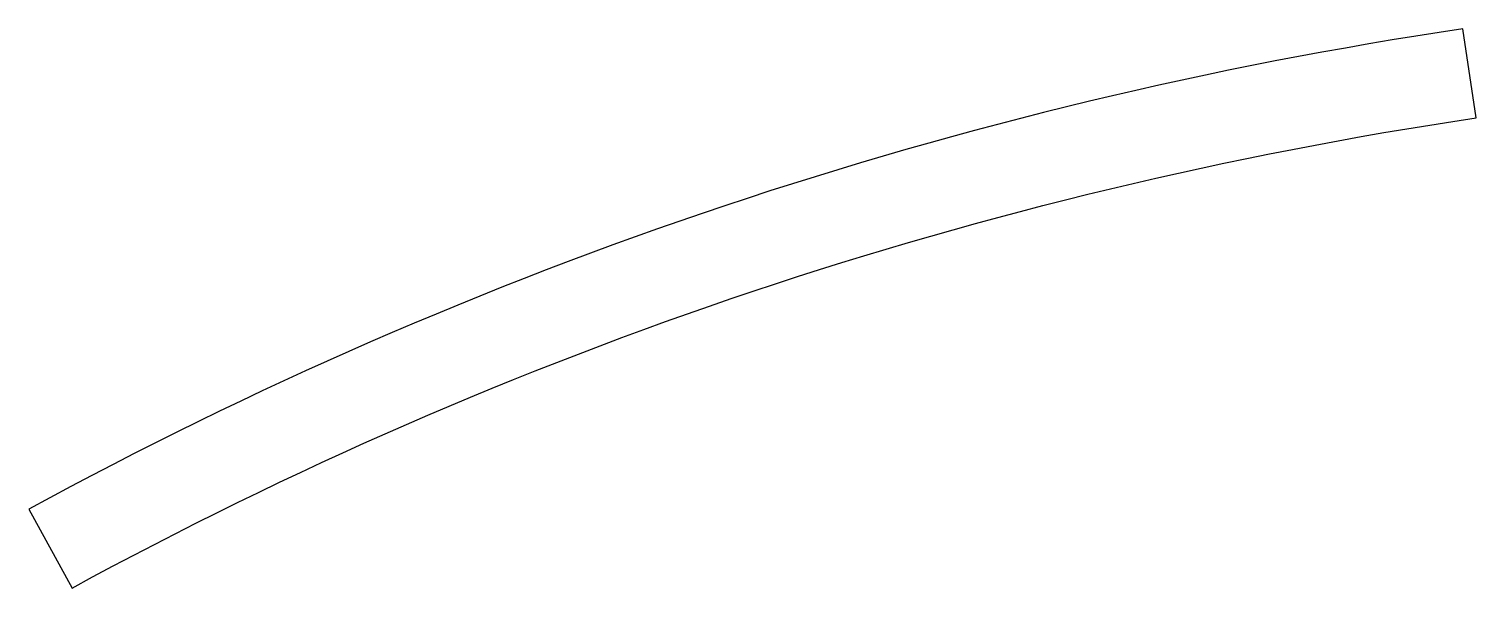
# Model space of a CAD drawing. Extents: x 0 to 32.1, y 0 to 12.4.
import ezdxf

# ---------------------------------------------------------------- set-up
doc = ezdxf.new("R2010")
doc.units = 0
doc.layers.get('0').update_dxf_attribs({"linetype": 'CONTINUOUS'})

msp = doc.modelspace()

# ---------------------------------------------------------------- linework, layer by layer
msp.add_lwpolyline([(32.133, 10.445), (31.84, 12.423, 0.088127), (-0.002, 1.758), (0.955, 0.002, -0.088127)], format="xyb", close=True)

doc.saveas('drawing.dxf')
